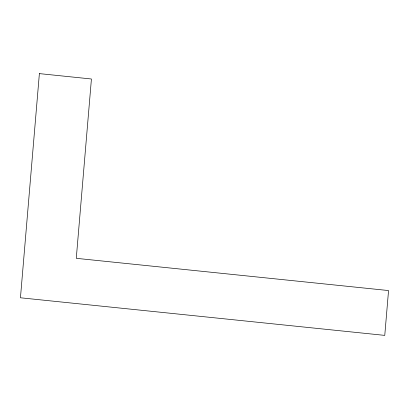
<?xml version="1.0" encoding="UTF-8"?>
<svg xmlns="http://www.w3.org/2000/svg" width="409" height="409" viewBox="0 0 409 409"><rect width="100%" height="100%" fill="white"/><g stroke="black" fill="none" stroke-linecap="round" stroke-linejoin="round"><path stroke-width="0.61" d="M39.382 73.615L20.45 297.783L384.762 335.385L388.55 290.554L76.278 258.324L91.427 78.988L39.382 73.615"/></g></svg>
